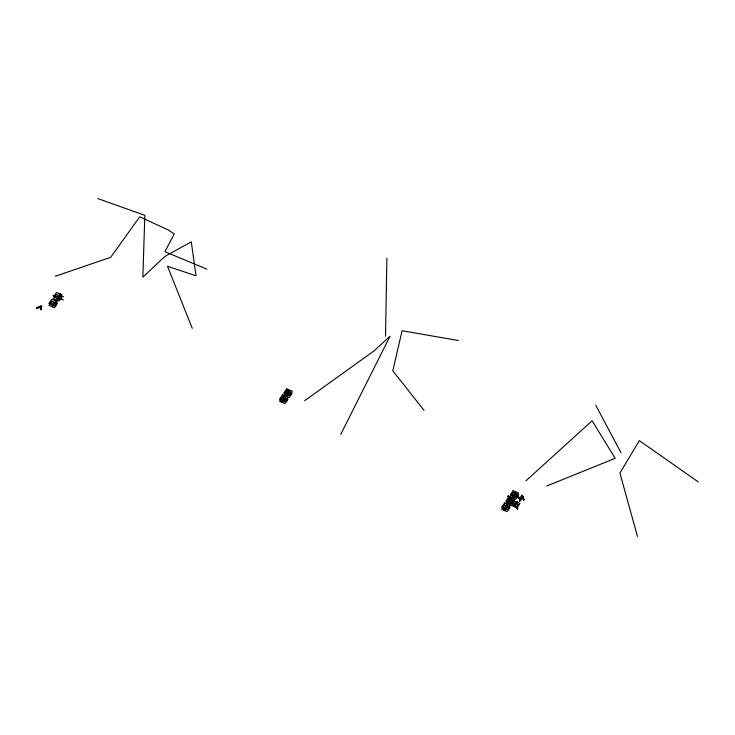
<?xml version="1.0" encoding="UTF-8"?>
<svg xmlns="http://www.w3.org/2000/svg" width="735" height="735" viewBox="0 0 735 735"><rect width="100%" height="100%" fill="white"/><g stroke="black" fill="none" stroke-linecap="round" stroke-linejoin="round"><path stroke-width="1.1" d="M385.507 336.115L386.867 258.233M283.728 395.935L282.488 399.353L283.003 399.574L284.252 396.156L283.728 395.935L281.294 401.439L281.817 401.659L283.719 398.545L286.981 399.234L287.348 398.701L284.077 398.021L287.348 398.701M281.817 401.659L284.252 396.156M283.214 400.162L284.454 396.744L284.978 396.964L283.738 400.373L283.214 400.162L284.996 397.58L285.52 398.177L284.812 399.197L286.723 401.099L284.803 398.829L285.52 397.8M284.445 399.73L286.356 401.622L284.445 399.353L282.552 402.468L284.546 397.589L284.022 397.378L282.029 402.247L283.104 400.318L281.183 398.425L280.825 399.325L282.736 401.218M287.504 390.487L286.255 393.905L286.779 394.125L288.46 390.074L287.936 389.862L287.504 390.487L288.028 390.708M287.936 389.862L286.696 393.271L287.21 393.491L288.46 390.074M288.662 390.662L287.422 394.079L287.945 394.3L289.186 390.882L288.662 390.662L285.511 395.366L286.025 395.577L289.186 390.882M506.544 504.853L505.303 508.243L505.827 508.455L507.067 505.074L506.544 504.853L504.118 510.356L505.184 508.399L503.236 506.562L502.951 506.966L504.826 509.327M505.303 508.243L507.086 505.662L507.609 505.882L504.633 510.577L507.067 505.074M510.384 499.313L509.134 502.694L509.658 502.915L511.339 498.9L510.816 498.679L510.384 499.313L510.908 499.524M511.339 498.9L510.099 502.281L509.575 502.069L510.816 498.679M514.656 493.139L513.407 496.529L513.93 496.741L515.612 492.726L515.088 492.505L514.656 493.139L515.18 493.36M515.088 492.505L513.848 495.895L514.371 496.116L515.612 492.726M521.804 495.298L519.369 500.801L519.893 501.013L522.199 497.678L520.555 498.679L521.804 495.298L522.328 495.509L521.078 498.9M519.893 501.013L522.328 495.509M340.746 434.376L390.028 336.244L374.041 350.889L304.676 400.713M55.382 301.102L57.707 297.748M51.652 306.596L54.62 302.305M55.695 300.863L60.316 294.037M57.256 298.713L60.555 293.945M282.01 400.419L281.477 397.497L281.836 396.973L282.369 399.886L284.454 396.744M285.685 391.424L286.218 394.337L286.053 390.891M281.477 397.874L281.836 396.973M285.685 391.792L286.053 391.268M285.033 392.867L287.504 394.925L288.754 391.516L288.23 391.296L286.944 395.145L285.033 393.243L285.391 392.343L287.312 394.612L285.391 392.343M281.294 401.439L282.369 399.518M282.488 399.353L284.27 396.781L284.794 397.369L284.27 396.781M285.511 395.366L288.478 390.698L289.002 391.286L288.478 390.698M283.003 399.574L283.719 398.545M284.077 398.021L284.794 396.992M286.025 395.577L289.002 390.91M284.077 398.398L284.978 396.964M289.204 391.507L286.237 396.165L289.204 391.507L289.728 392.095L286.76 396.385L289.728 391.718M281.183 398.425L283.104 400.694L284.996 397.58M282.286 402.357L285.254 398.067M283.738 400.373L284.445 399.353M291.189 393.151L287.927 392.462L291.189 393.519L291.556 392.628L288.285 391.939L291.556 392.628M283.719 398.921L286.981 399.601L287.348 399.077M291.189 393.519L291.556 392.995M286.356 401.246L286.723 400.722M290.564 395.173L288.653 393.648L290.564 395.54L290.931 394.64L289.02 392.747L290.931 394.64M508.023 496.254L514.215 505.652L513.921 506.479L514.224 506.047L508.023 496.658L508.39 495.73L514.583 505.524L516.889 501.784L517.412 502.409L516.705 503.438L518.616 505.331L516.705 503.438M508.023 496.658L508.39 495.73M509.465 502.225L508.39 504.182L509.098 503.153L507.187 501.261L507.545 500.333L509.465 502.225L507.545 500.333M511.459 494.683L513.37 496.989L511.459 495.087L511.817 494.159L513.737 496.456L511.817 494.159M509.575 502.069L511.358 499.488L511.882 499.708L511.578 500.544L517.771 508.556L517.412 509.089L511.22 501.068L517.412 509.089M512.663 497.613L515.63 493.314L516.154 493.534L513.186 498.229L512.663 497.613L515.63 493.314M503.236 506.562L505.193 508.804L507.086 505.662M509.465 502.63L511.358 499.488M505.827 508.455L507.609 505.882M508.648 504.293L511.882 499.708M512.92 498.119L516.154 493.534M511.22 501.068L508.905 504.403L508.39 503.778M508.767 506.874L506.948 507.242L508.767 507.279L509.043 506.47L507.306 506.314L509.043 506.47M516.99 496.979L515.079 495.491L516.99 497.384L517.357 496.456L515.437 494.563L517.357 496.456M511.413 505.441L514.39 501.151M520.086 499.772L518.166 497.871L518.533 496.952L520.444 499.249L518.533 496.952M518.166 497.871L518.533 497.347M517.412 502.005L514.445 506.7L516.227 503.723L514.454 503.723L514.895 503.089L516.668 503.089L514.895 503.089M514.978 503.944L515.41 503.31M514.583 505.12L515.704 503.503L516.227 503.723M516.145 502.869L516.889 501.784M519.369 500.801L520.444 498.844M520.555 498.679L522.346 496.107L522.861 496.318L522.567 497.154L524.064 499.644L523.706 500.177L522.199 497.678M520.444 499.249L522.346 496.107M522.567 497.154L522.861 496.318M516.337 503.962L518.258 505.855L518.616 504.927M517.403 508.684L517.771 508.161L511.578 500.544M523.706 500.177L524.064 499.249L522.567 496.75M525.957 480.809L592.098 420.787L615.158 458.318L546.748 486.01M57.909 297.565L61.271 295.81L63.596 296.765M58.699 296.352L54.941 296.572L53.15 295.828M56.889 299.154L60.536 298.906M36.75 307.965L41.638 305.751L41.38 308.103A19.138 14.829 -0.1 0 0 41.041 309.747L41.031 309.26A20.516 15.904 -0.1 0 1 41.362 307.836C42.841 304.52 37.816 307.101 36.823 308.002C37.99 307.166 42.667 305.089 41.123 308.397A16.997 13.175 -0.1 0 0 40.894 309.683M36.971 308.057C37.935 307.156 42.088 305.806 41.013 308.479A20.369 15.784 -0.1 0 0 40.82 309.656A20.268 15.701 -0.1 0 1 40.875 308.581L40.636 307.423A1.994 1.543 -0.1 0 0 39.892 307.248L37.044 308.094L38.909 307.579A2.315 1.792 -0.1 0 1 39.809 307.653L40.103 307.735A4.116 3.188 -0.1 0 1 40.453 307.882L40.701 308.718A15.977 12.385 -0.1 0 0 40.673 309.591M53.141 304.446L56.586 302.618M283.774 400.207L287.22 398.379M514.408 495.978L517.853 494.15M510.136 502.143L513.581 500.314M58.644 296.38L55.024 296.591M55.281 276.259L110.691 257.314L139.76 216.825L168.076 229.853L174.25 233.905L164.925 251.71L206.921 269.148M514.454 503.723L515.704 503.503M56.861 299.062L60.573 298.805L63.357 299.917M50.375 303.298L54.078 303.096M52.203 305.797L55.906 305.595M282.837 401.558L286.283 401.723M513.471 497.329L516.916 497.485M509.199 503.493L512.644 503.659M60.748 298.842L62.392 299.641M458.272 340.507L402.091 330.741L392.802 370.826L424.04 410.341M55.006 296.481L53.196 295.736M97.7 198.524L144.841 215.346L142.847 277.187L164.934 256.396L191.284 241.833L196.024 275.818L167.506 266.235L192.258 328.315M285.502 394.989L286.025 395.209M286.237 395.798L286.76 396.009M283.297 396.569L283.811 396.79M521.372 495.923L521.887 496.143M522.346 496.511L522.87 496.722M281.009 399.059L286.54 401.356M511.643 494.82L517.174 497.126M282.571 400.198L281.477 397.497M283.297 401.007L280.825 398.949M520.646 499.534L518.166 497.476M281.294 401.071L281.817 401.282M519.369 500.397L519.893 500.618M282.029 401.87L282.543 402.091M513.921 506.084L514.445 506.296M506.112 505.487L506.636 505.698M505.386 509.089L502.951 506.966M504.109 509.952L504.633 510.173M698.25 481.921L639.376 440.642L619.899 473.009L637.484 536.476M516.337 503.558L518.258 505.45M507.187 500.857L509.098 503.153M508.39 496.134L514.583 505.524M522.199 497.283L523.706 499.772M595.699 405.187L621.038 452.778M281.845 397.35L282.369 399.886M51.854 299.163L48.887 303.463L54.418 305.76L57.385 301.469L51.854 299.163M56.512 292.438L53.545 296.729L59.076 299.026L62.052 294.735L56.512 292.438M51.854 301.157L48.887 305.448L54.418 307.744L57.394 303.454L51.854 301.157M56.522 294.423L53.545 298.713L59.085 301.01L62.052 296.719L56.522 294.423M282.488 394.934L279.511 399.224L285.051 401.521L288.019 397.231L282.488 394.934M286.696 388.852L283.728 393.142L289.259 395.439L292.227 391.149L286.696 388.852M282.488 396.918L279.52 401.209L285.051 403.506L288.028 399.215L282.488 396.918M286.696 390.836L283.728 395.127L289.259 397.424L292.236 393.133L286.696 390.836M504.578 503.043L501.601 507.334L507.141 509.631L510.108 505.34L504.578 503.043M508.85 496.869L505.873 501.16L511.413 503.457L514.381 499.166L508.85 496.869M513.122 490.695L510.145 494.986L515.685 497.283L518.653 492.992L513.122 490.695M504.578 505.028L501.61 509.318L507.141 511.615L510.118 507.325L504.578 505.028M508.85 498.854L505.882 503.144L516.953 507.738L519.921 503.447L508.85 498.854M513.122 492.68L510.154 496.97L515.685 499.267L518.662 494.977L513.122 492.68"/></g></svg>
